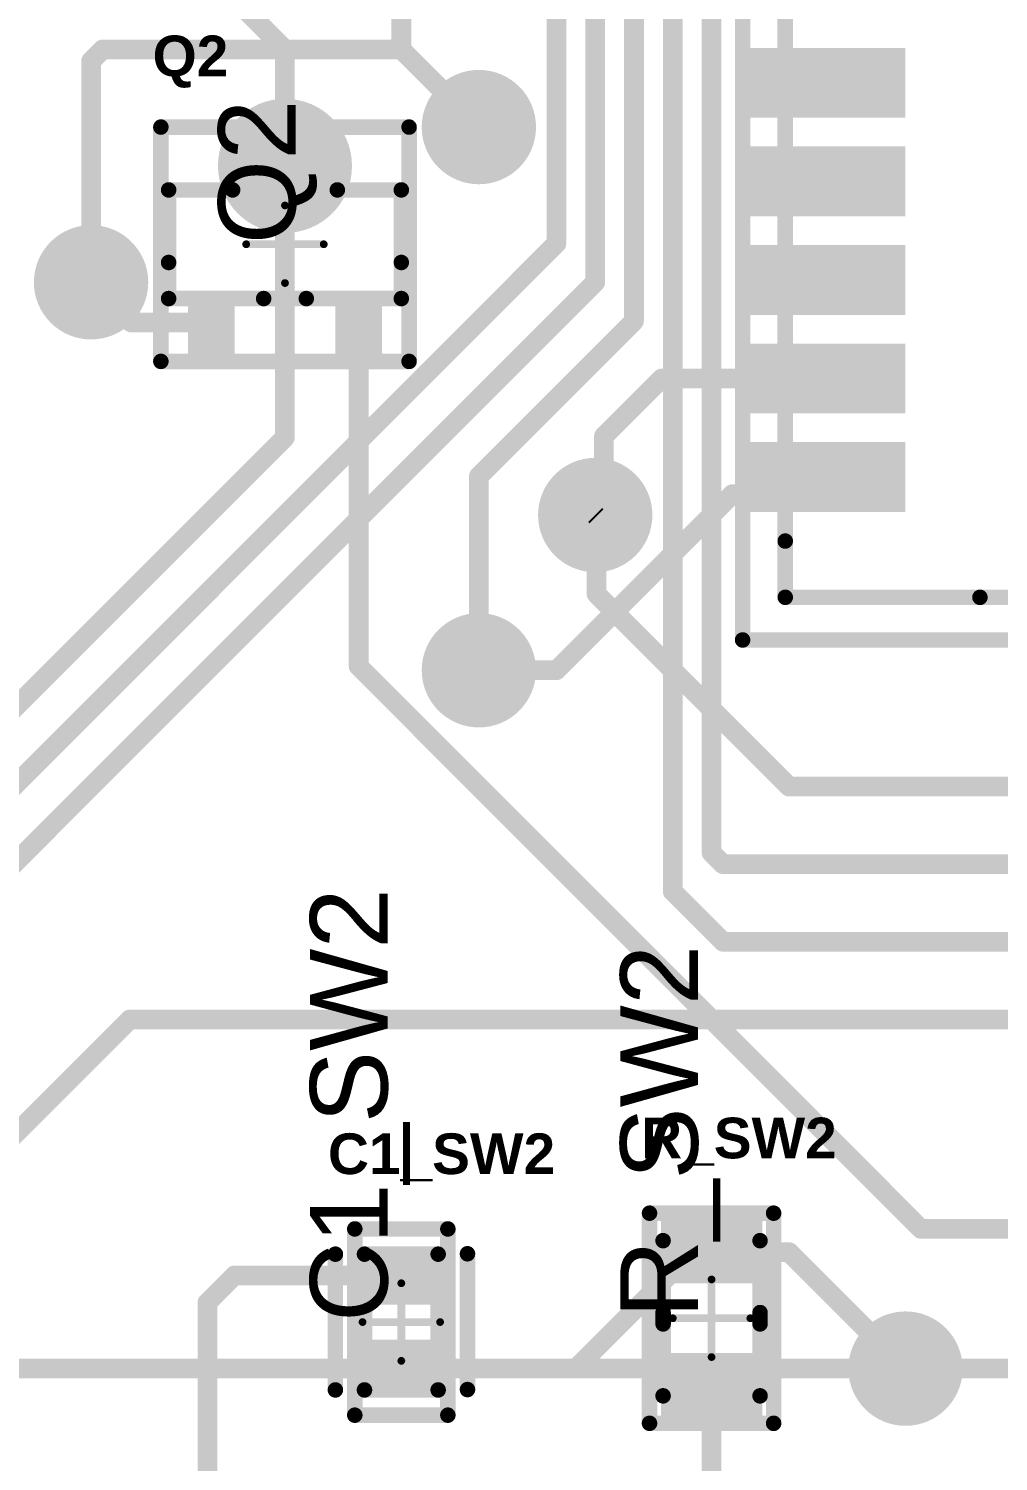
# Model space of a CAD drawing. Header units: inches. Extents: x 0 to 5429, y 0 to 5429.
# Drawn here: x 20.2 to 32.7, y 15.8 to 34.27 of the extents above; entities that cross this region are included whole.
import ezdxf

# ---------------------------------------------------------------- set-up
doc = ezdxf.new("R2010")
doc.units = ezdxf.units.IN
for name, color, linetype in [('Bottom Layer', 5, 'Continuous'), ('Bottom Solder', 6, 'Continuous'), ('GND', 16, 'Continuous'), ('Multi-Layer', 9, 'Continuous'), ('Pad Holes', 156, 'Continuous'), ('Top 3D Body', 56, 'Continuous'), ('Top Assembly', 56, 'Continuous'), ('Top Component Center', 56, 'Continuous'), ('Top Courtyard', 56, 'Continuous'), ('Top Layer', 1, 'Continuous'), ('Top Overlay', 2, 'Continuous'), ('Top Paste', 8, 'Continuous'), ('Top Solder', 216, 'Continuous'), ('VDD', 76, 'Continuous'), ('Via Holes', 16, 'Continuous')]:
    doc.layers.add(name, color=color, linetype=linetype)
doc.styles.add('Arial', font='', dxfattribs={"height": 0.2})
doc.styles.add('Arial_Bold', font='', dxfattribs={"height": 0.2})
doc.styles.get('Arial').set_extended_font_data('Arial')
doc.styles.get('Arial_Bold').set_extended_font_data('Arial', bold=True)

# ---------------------------------------------------------------- blocks, each defined once
blk = doc.blocks.new('FP_CRCW0805__3_IPC_C_11')
at = {"layer": 'Top Layer'}
for points in [[(-1.254, 0.654), (-0.448, 0.654), (-0.448, -0.654), (-1.254, -0.654)], [(0.448, 0.654), (1.254, 0.654), (1.254, -0.654), (0.448, -0.654)]]:
    blk.add_hatch(color=1, dxfattribs=at).paths.add_polyline_path(points)
at = {"layer": 'Top Paste'}
for points in [[(-1.254, 0.654), (-0.448, 0.654), (-0.448, -0.654), (-1.254, -0.654)], [(0.448, 0.654), (1.254, 0.654), (1.254, -0.654), (0.448, -0.654)]]:
    blk.add_hatch(color=8, dxfattribs=at).paths.add_polyline_path(points)
at = {"layer": 'Top Solder'}
for points in [[(-1.254, 0.654), (-0.448, 0.654), (-0.448, -0.654), (-1.254, -0.654)], [(0.448, 0.654), (1.254, 0.654), (1.254, -0.654), (0.448, -0.654)]]:
    blk.add_hatch(color=216, dxfattribs=at).paths.add_polyline_path(points)
at = {"layer": 'Top 3D Body'}
for points in [[(-1, 0.625, 0.2, 0.2, 0), (1, 0.625, 0.2, 0.2, 0)], [(-1, 0.625, 0.2, 0.2, 0), (-1, -0.625, 0.2, 0.2, 0)], [(1, 0.625, 0.2, 0.2, 0), (1, -0.625, 0.2, 0.2, 0)], [(-1, -0.625, 0.2, 0.2, 0), (1, -0.625, 0.2, 0.2, 0)]]:
    blk.add_lwpolyline(points, format="xyseb", dxfattribs=at)
for points in [[(-1.05, 0.625, 0.1, 0.1, 1), (-0.95, 0.625, 0.1, 0.1, 1)], [(-1.05, 0.625, 0.1, 0.1, 1), (-0.95, 0.625, 0.1, 0.1, 1)], [(0.95, 0.625, 0.1, 0.1, 1), (1.05, 0.625, 0.1, 0.1, 1)], [(0.95, 0.625, 0.1, 0.1, 1), (1.05, 0.625, 0.1, 0.1, 1)], [(-1.05, -0.625, 0.1, 0.1, 1), (-0.95, -0.625, 0.1, 0.1, 1)], [(-1.05, -0.625, 0.1, 0.1, 1), (-0.95, -0.625, 0.1, 0.1, 1)], [(0.95, -0.625, 0.1, 0.1, 1), (1.05, -0.625, 0.1, 0.1, 1)], [(0.95, -0.625, 0.1, 0.1, 1), (1.05, -0.625, 0.1, 0.1, 1)]]:
    blk.add_lwpolyline(points, format="xyseb", close=True, dxfattribs=at)
at = {"layer": 'Top Assembly'}
for points in [[(-1.354, 0.8, 0.2, 0.2, 0), (1.354, 0.8, 0.2, 0.2, 0)], [(-1.354, 0.8, 0.2, 0.2, 0), (-1.354, -0.8, 0.2, 0.2, 0)], [(1.354, 0.8, 0.2, 0.2, 0), (1.354, -0.8, 0.2, 0.2, 0)], [(-1.354, -0.8, 0.2, 0.2, 0), (1.354, -0.8, 0.2, 0.2, 0)]]:
    blk.add_lwpolyline(points, format="xyseb", dxfattribs=at)
for points in [[(-1.404, 0.8, 0.1, 0.1, 1), (-1.304, 0.8, 0.1, 0.1, 1)], [(-1.404, 0.8, 0.1, 0.1, 1), (-1.304, 0.8, 0.1, 0.1, 1)], [(1.304, 0.8, 0.1, 0.1, 1), (1.404, 0.8, 0.1, 0.1, 1)], [(1.304, 0.8, 0.1, 0.1, 1), (1.404, 0.8, 0.1, 0.1, 1)], [(-1.404, -0.8, 0.1, 0.1, 1), (-1.304, -0.8, 0.1, 0.1, 1)], [(-1.404, -0.8, 0.1, 0.1, 1), (-1.304, -0.8, 0.1, 0.1, 1)], [(1.304, -0.8, 0.1, 0.1, 1), (1.404, -0.8, 0.1, 0.1, 1)], [(1.304, -0.8, 0.1, 0.1, 1), (1.404, -0.8, 0.1, 0.1, 1)]]:
    blk.add_lwpolyline(points, format="xyseb", close=True, dxfattribs=at)
at = {"layer": 'Top Component Center'}
for points in [[(0, 0.5, 0.1, 0.1, 0), (0, -0.5, 0.1, 0.1, 0)], [(-0.5, 0, 0.1, 0.1, 0), (0.5, 0, 0.1, 0.1, 0)]]:
    blk.add_lwpolyline(points, format="xyseb", dxfattribs=at)
for points in [[(-0.025, 0.5, 0.05, 0.05, 1), (0.025, 0.5, 0.05, 0.05, 1)], [(-0.525, 0, 0.05, 0.05, 1), (-0.475, 0, 0.05, 0.05, 1)], [(0.475, 0, 0.05, 0.05, 1), (0.525, 0, 0.05, 0.05, 1)], [(-0.025, -0.5, 0.05, 0.05, 1), (0.025, -0.5, 0.05, 0.05, 1)]]:
    blk.add_lwpolyline(points, format="xyseb", close=True, dxfattribs=at)
at = {"layer": 'Top Courtyard'}
for points in [[(-1.354, 0.8, 0.2, 0.2, 0), (1.354, 0.8, 0.2, 0.2, 0)], [(-1.354, 0.8, 0.2, 0.2, 0), (-1.354, -0.8, 0.2, 0.2, 0)], [(1.354, 0.8, 0.2, 0.2, 0), (1.354, -0.8, 0.2, 0.2, 0)], [(-1.354, -0.8, 0.2, 0.2, 0), (1.354, -0.8, 0.2, 0.2, 0)]]:
    blk.add_lwpolyline(points, format="xyseb", dxfattribs=at)
for points in [[(-1.404, 0.8, 0.1, 0.1, 1), (-1.304, 0.8, 0.1, 0.1, 1)], [(-1.404, 0.8, 0.1, 0.1, 1), (-1.304, 0.8, 0.1, 0.1, 1)], [(1.304, 0.8, 0.1, 0.1, 1), (1.404, 0.8, 0.1, 0.1, 1)], [(1.304, 0.8, 0.1, 0.1, 1), (1.404, 0.8, 0.1, 0.1, 1)], [(-1.404, -0.8, 0.1, 0.1, 1), (-1.304, -0.8, 0.1, 0.1, 1)], [(-1.404, -0.8, 0.1, 0.1, 1), (-1.304, -0.8, 0.1, 0.1, 1)], [(1.304, -0.8, 0.1, 0.1, 1), (1.404, -0.8, 0.1, 0.1, 1)], [(1.304, -0.8, 0.1, 0.1, 1), (1.404, -0.8, 0.1, 0.1, 1)]]:
    blk.add_lwpolyline(points, format="xyseb", close=True, dxfattribs=at)
at = {"layer": 'Top Overlay'}
for points in [[(-0.073, 0.625, 0.2, 0.2, 0), (0.073, 0.625, 0.2, 0.2, 0)], [(-0.073, -0.625, 0.2, 0.2, 0), (0.073, -0.625, 0.2, 0.2, 0)]]:
    blk.add_lwpolyline(points, format="xyseb", dxfattribs=at)
for points in [[(-0.123, 0.625, 0.1, 0.1, 1), (-0.023, 0.625, 0.1, 0.1, 1)], [(0.023, 0.625, 0.1, 0.1, 1), (0.123, 0.625, 0.1, 0.1, 1)], [(-0.123, -0.625, 0.1, 0.1, 1), (-0.023, -0.625, 0.1, 0.1, 1)], [(0.023, -0.625, 0.1, 0.1, 1), (0.123, -0.625, 0.1, 0.1, 1)]]:
    blk.add_lwpolyline(points, format="xyseb", close=True, dxfattribs=at)
at = {"layer": 'Top Assembly', "style": 'Arial'}
blk.add_text('R_SW2', height=1, dxfattribs=at).set_placement((0, 0.177))
blk = doc.blocks.new('FP_SS8050_G_MFG_24')
at = {"layer": 'Top Layer'}
for points in [[(-1.41, 1.25), (-0.61, 1.25), (-0.61, 0.65), (-1.41, 0.65)], [(0.61, 0.3), (1.41, 0.3), (1.41, -0.3), (0.61, -0.3)], [(-1.41, -0.65), (-0.61, -0.65), (-0.61, -1.25), (-1.41, -1.25)]]:
    blk.add_hatch(color=1, dxfattribs=at).paths.add_polyline_path(points)
at = {"layer": 'Top Paste'}
for points in [[(-1.41, 1.25), (-0.61, 1.25), (-0.61, 0.65), (-1.41, 0.65)], [(0.61, 0.3), (1.41, 0.3), (1.41, -0.3), (0.61, -0.3)], [(-1.41, -0.65), (-0.61, -0.65), (-0.61, -1.25), (-1.41, -1.25)]]:
    blk.add_hatch(color=8, dxfattribs=at).paths.add_polyline_path(points)
at = {"layer": 'Top Solder'}
for points in [[(-1.41, 1.25), (-0.61, 1.25), (-0.61, 0.65), (-1.41, 0.65)], [(0.61, 0.3), (1.41, 0.3), (1.41, -0.3), (0.61, -0.3)], [(-1.41, -0.65), (-0.61, -0.65), (-0.61, -1.25), (-1.41, -1.25)]]:
    blk.add_hatch(color=216, dxfattribs=at).paths.add_polyline_path(points)
at = {"layer": 'Top 3D Body'}
for points in [[(-0.7, 1.5, 0.2, 0.2, 0), (0.7, 1.5, 0.2, 0.2, 0)], [(-0.7, 1.5, 0.2, 0.2, 0), (-0.7, -1.5, 0.2, 0.2, 0)], [(0.7, 1.5, 0.2, 0.2, 0), (0.7, -1.5, 0.2, 0.2, 0)], [(-0.7, -1.5, 0.2, 0.2, 0), (0.7, -1.5, 0.2, 0.2, 0)]]:
    blk.add_lwpolyline(points, format="xyseb", dxfattribs=at)
for points in [[(-0.75, 1.5, 0.1, 0.1, 1), (-0.65, 1.5, 0.1, 0.1, 1)], [(-0.75, 1.5, 0.1, 0.1, 1), (-0.65, 1.5, 0.1, 0.1, 1)], [(0.65, 1.5, 0.1, 0.1, 1), (0.75, 1.5, 0.1, 0.1, 1)], [(0.65, 1.5, 0.1, 0.1, 1), (0.75, 1.5, 0.1, 0.1, 1)], [(-0.75, -1.5, 0.1, 0.1, 1), (-0.65, -1.5, 0.1, 0.1, 1)], [(-0.75, -1.5, 0.1, 0.1, 1), (-0.65, -1.5, 0.1, 0.1, 1)], [(0.65, -1.5, 0.1, 0.1, 1), (0.75, -1.5, 0.1, 0.1, 1)], [(0.65, -1.5, 0.1, 0.1, 1), (0.75, -1.5, 0.1, 0.1, 1)]]:
    blk.add_lwpolyline(points, format="xyseb", close=True, dxfattribs=at)
at = {"layer": 'Top Assembly'}
for points in [[(-1.51, 1.6, 0.2, 0.2, 0), (-1.51, -1.6, 0.2, 0.2, 0)], [(-1.51, 1.6, 0.2, 0.2, 0), (1.51, 1.6, 0.2, 0.2, 0)], [(1.51, 1.6, 0.2, 0.2, 0), (1.51, -1.6, 0.2, 0.2, 0)], [(-1.51, -1.6, 0.2, 0.2, 0), (1.51, -1.6, 0.2, 0.2, 0)]]:
    blk.add_lwpolyline(points, format="xyseb", dxfattribs=at)
for points in [[(-1.56, 1.6, 0.1, 0.1, 1), (-1.46, 1.6, 0.1, 0.1, 1)], [(-1.56, 1.6, 0.1, 0.1, 1), (-1.46, 1.6, 0.1, 0.1, 1)], [(1.46, 1.6, 0.1, 0.1, 1), (1.56, 1.6, 0.1, 0.1, 1)], [(1.46, 1.6, 0.1, 0.1, 1), (1.56, 1.6, 0.1, 0.1, 1)], [(-1.56, -1.6, 0.1, 0.1, 1), (-1.46, -1.6, 0.1, 0.1, 1)], [(-1.56, -1.6, 0.1, 0.1, 1), (-1.46, -1.6, 0.1, 0.1, 1)], [(1.46, -1.6, 0.1, 0.1, 1), (1.56, -1.6, 0.1, 0.1, 1)], [(1.46, -1.6, 0.1, 0.1, 1), (1.56, -1.6, 0.1, 0.1, 1)]]:
    blk.add_lwpolyline(points, format="xyseb", close=True, dxfattribs=at)
at = {"layer": 'Top Component Center'}
for points in [[(0, 0.5, 0.1, 0.1, 0), (0, -0.5, 0.1, 0.1, 0)], [(-0.5, 0, 0.1, 0.1, 0), (0.5, 0, 0.1, 0.1, 0)]]:
    blk.add_lwpolyline(points, format="xyseb", dxfattribs=at)
for points in [[(-0.025, 0.5, 0.05, 0.05, 1), (0.025, 0.5, 0.05, 0.05, 1)], [(-0.525, 0, 0.05, 0.05, 1), (-0.475, 0, 0.05, 0.05, 1)], [(0.475, 0, 0.05, 0.05, 1), (0.525, 0, 0.05, 0.05, 1)], [(-0.025, -0.5, 0.05, 0.05, 1), (0.025, -0.5, 0.05, 0.05, 1)]]:
    blk.add_lwpolyline(points, format="xyseb", close=True, dxfattribs=at)
at = {"layer": 'Top Courtyard'}
for points in [[(-1.51, 1.6, 0.2, 0.2, 0), (-1.51, -1.6, 0.2, 0.2, 0)], [(-1.51, 1.6, 0.2, 0.2, 0), (1.51, 1.6, 0.2, 0.2, 0)], [(1.51, 1.6, 0.2, 0.2, 0), (1.51, -1.6, 0.2, 0.2, 0)], [(-1.51, -1.6, 0.2, 0.2, 0), (1.51, -1.6, 0.2, 0.2, 0)]]:
    blk.add_lwpolyline(points, format="xyseb", dxfattribs=at)
for points in [[(-1.56, 1.6, 0.1, 0.1, 1), (-1.46, 1.6, 0.1, 0.1, 1)], [(-1.56, 1.6, 0.1, 0.1, 1), (-1.46, 1.6, 0.1, 0.1, 1)], [(1.46, 1.6, 0.1, 0.1, 1), (1.56, 1.6, 0.1, 0.1, 1)], [(1.46, 1.6, 0.1, 0.1, 1), (1.56, 1.6, 0.1, 0.1, 1)], [(-1.56, -1.6, 0.1, 0.1, 1), (-1.46, -1.6, 0.1, 0.1, 1)], [(-1.56, -1.6, 0.1, 0.1, 1), (-1.46, -1.6, 0.1, 0.1, 1)], [(1.46, -1.6, 0.1, 0.1, 1), (1.56, -1.6, 0.1, 0.1, 1)], [(1.46, -1.6, 0.1, 0.1, 1), (1.56, -1.6, 0.1, 0.1, 1)]]:
    blk.add_lwpolyline(points, format="xyseb", close=True, dxfattribs=at)
at = {"layer": 'Top Overlay'}
for points in [[(-0.235, 1.5, 0.2, 0.2, 0), (0.7, 1.5, 0.2, 0.2, 0)], [(0.7, 1.5, 0.2, 0.2, 0), (0.7, 0.675, 0.2, 0.2, 0)], [(-0.7, 0.275, 0.2, 0.2, 0), (-0.7, -0.275, 0.2, 0.2, 0)], [(0.7, -0.675, 0.2, 0.2, 0), (0.7, -1.5, 0.2, 0.2, 0)], [(-0.235, -1.5, 0.2, 0.2, 0), (0.7, -1.5, 0.2, 0.2, 0)]]:
    blk.add_lwpolyline(points, format="xyseb", dxfattribs=at)
for points in [[(-0.285, 1.5, 0.1, 0.1, 1), (-0.185, 1.5, 0.1, 0.1, 1)], [(0.65, 1.5, 0.1, 0.1, 1), (0.75, 1.5, 0.1, 0.1, 1)], [(0.65, 1.5, 0.1, 0.1, 1), (0.75, 1.5, 0.1, 0.1, 1)], [(0.65, 0.675, 0.1, 0.1, 1), (0.75, 0.675, 0.1, 0.1, 1)], [(-0.75, 0.275, 0.1, 0.1, 1), (-0.65, 0.275, 0.1, 0.1, 1)], [(-0.75, -0.275, 0.1, 0.1, 1), (-0.65, -0.275, 0.1, 0.1, 1)], [(0.65, -0.675, 0.1, 0.1, 1), (0.75, -0.675, 0.1, 0.1, 1)], [(-0.285, -1.5, 0.1, 0.1, 1), (-0.185, -1.5, 0.1, 0.1, 1)], [(0.65, -1.5, 0.1, 0.1, 1), (0.75, -1.5, 0.1, 0.1, 1)], [(0.65, -1.5, 0.1, 0.1, 1), (0.75, -1.5, 0.1, 0.1, 1)]]:
    blk.add_lwpolyline(points, format="xyseb", close=True, dxfattribs=at)
at = {"layer": 'Top Assembly', "style": 'Arial'}
blk.add_text('Q2', height=1, dxfattribs=at).set_placement((0, -0.139))
blk = doc.blocks.new('FP_ESP32_WROOM_32D_MFG_26')
at = {"layer": 'Top Layer'}
for points in [[(-9.5, -5.72), (-7.5, -5.72), (-7.5, -6.62), (-9.5, -6.62)], [(-9.5, -6.99), (-7.5, -6.99), (-7.5, -7.89), (-9.5, -7.89)], [(-9.5, -8.26), (-7.5, -8.26), (-7.5, -9.16), (-9.5, -9.16)], [(-9.5, -9.53), (-7.5, -9.53), (-7.5, -10.43), (-9.5, -10.43)], [(-9.5, -10.8), (-7.5, -10.8), (-7.5, -11.7), (-9.5, -11.7)]]:
    blk.add_hatch(color=1, dxfattribs=at).paths.add_polyline_path(points)
at = {"layer": 'Top Paste'}
for points in [[(-9.5, -5.72), (-7.5, -5.72), (-7.5, -6.62), (-9.5, -6.62)], [(-9.5, -6.99), (-7.5, -6.99), (-7.5, -7.89), (-9.5, -7.89)], [(-9.5, -8.26), (-7.5, -8.26), (-7.5, -9.16), (-9.5, -9.16)], [(-9.5, -9.53), (-7.5, -9.53), (-7.5, -10.43), (-9.5, -10.43)], [(-9.5, -10.8), (-7.5, -10.8), (-7.5, -11.7), (-9.5, -11.7)]]:
    blk.add_hatch(color=8, dxfattribs=at).paths.add_polyline_path(points)
at = {"layer": 'Top Solder'}
for points in [[(-9.5, -5.72), (-7.5, -5.72), (-7.5, -6.62), (-9.5, -6.62)], [(-9.5, -6.99), (-7.5, -6.99), (-7.5, -7.89), (-9.5, -7.89)], [(-9.5, -8.26), (-7.5, -8.26), (-7.5, -9.16), (-9.5, -9.16)], [(-9.5, -9.53), (-7.5, -9.53), (-7.5, -10.43), (-9.5, -10.43)], [(-9.5, -10.8), (-7.5, -10.8), (-7.5, -11.7), (-9.5, -11.7)]]:
    blk.add_hatch(color=216, dxfattribs=at).paths.add_polyline_path(points)
at = {"layer": 'Top 3D Body'}
for points in [[(-9.05, -12.8, 0.2, 0.2, 0), (-9.05, 12.8, 0.2, 0.2, 0)], [(-9.05, -12.8, 0.2, 0.2, 0), (9.05, -12.8, 0.2, 0.2, 0)]]:
    blk.add_lwpolyline(points, format="xyseb", dxfattribs=at)
blk.add_lwpolyline([(-9.1, -12.8, 0.1, 0.1, 1), (-9, -12.8, 0.1, 0.1, 1)], format="xyseb", close=True, dxfattribs=at)
blk.add_lwpolyline([(-9.1, -12.8, 0.1, 0.1, 1), (-9, -12.8, 0.1, 0.1, 1)], format="xyseb", close=True, dxfattribs=at)
at = {"layer": 'Top Assembly'}
for points in [[(-9.6, -13.35, 0.2, 0.2, 0), (-9.6, 12.9, 0.2, 0.2, 0)], [(-9.6, -13.35, 0.2, 0.2, 0), (9.6, -13.35, 0.2, 0.2, 0)]]:
    blk.add_lwpolyline(points, format="xyseb", dxfattribs=at)
blk.add_lwpolyline([(-9.65, -13.35, 0.1, 0.1, 1), (-9.55, -13.35, 0.1, 0.1, 1)], format="xyseb", close=True, dxfattribs=at)
blk.add_lwpolyline([(-9.65, -13.35, 0.1, 0.1, 1), (-9.55, -13.35, 0.1, 0.1, 1)], format="xyseb", close=True, dxfattribs=at)
at = {"layer": 'Top Courtyard'}
for points in [[(-9.6, -13.35, 0.2, 0.2, 0), (-9.6, 12.9, 0.2, 0.2, 0)], [(-9.6, -13.35, 0.2, 0.2, 0), (9.6, -13.35, 0.2, 0.2, 0)]]:
    blk.add_lwpolyline(points, format="xyseb", dxfattribs=at)
blk.add_lwpolyline([(-9.65, -13.35, 0.1, 0.1, 1), (-9.55, -13.35, 0.1, 0.1, 1)], format="xyseb", close=True, dxfattribs=at)
blk.add_lwpolyline([(-9.65, -13.35, 0.1, 0.1, 1), (-9.55, -13.35, 0.1, 0.1, 1)], format="xyseb", close=True, dxfattribs=at)
at = {"layer": 'Top Overlay'}
for points in [[(-9.05, -12.8, 0.2, 0.2, 0), (-9.05, -12.075, 0.2, 0.2, 0)], [(-9.05, -12.8, 0.2, 0.2, 0), (-6.54, -12.8, 0.2, 0.2, 0)]]:
    blk.add_lwpolyline(points, format="xyseb", dxfattribs=at)
for points in [[(-9.1, -12.075, 0.1, 0.1, 1), (-9, -12.075, 0.1, 0.1, 1)], [(-9.1, -12.8, 0.1, 0.1, 1), (-9, -12.8, 0.1, 0.1, 1)], [(-9.1, -12.8, 0.1, 0.1, 1), (-9, -12.8, 0.1, 0.1, 1)], [(-6.59, -12.8, 0.1, 0.1, 1), (-6.49, -12.8, 0.1, 0.1, 1)]]:
    blk.add_lwpolyline(points, format="xyseb", close=True, dxfattribs=at)
blk = doc.blocks.new('FP_C0603C_CF_MFG_49')
at = {"layer": 'Top Layer'}
for points in [[(-0.975, 0.45), (-0.225, 0.45), (-0.225, -0.45), (-0.975, -0.45)], [(0.225, 0.45), (0.975, 0.45), (0.975, -0.45), (0.225, -0.45)]]:
    blk.add_hatch(color=1, dxfattribs=at).paths.add_polyline_path(points)
at = {"layer": 'Top Paste'}
for points in [[(-0.975, 0.45), (-0.225, 0.45), (-0.225, -0.45), (-0.975, -0.45)], [(0.225, 0.45), (0.975, 0.45), (0.975, -0.45), (0.225, -0.45)]]:
    blk.add_hatch(color=8, dxfattribs=at).paths.add_polyline_path(points)
at = {"layer": 'Top Solder'}
for points in [[(-0.975, 0.45), (-0.225, 0.45), (-0.225, -0.45), (-0.975, -0.45)], [(0.225, 0.45), (0.975, 0.45), (0.975, -0.45), (0.225, -0.45)]]:
    blk.add_hatch(color=216, dxfattribs=at).paths.add_polyline_path(points)
at = {"layer": 'Top 3D Body'}
for points in [[(-0.875, 0.475, 0.2, 0.2, 0), (-0.875, -0.475, 0.2, 0.2, 0)], [(-0.875, 0.475, 0.2, 0.2, 0), (0.875, 0.475, 0.2, 0.2, 0)], [(0.875, 0.475, 0.2, 0.2, 0), (0.875, -0.475, 0.2, 0.2, 0)], [(-0.875, -0.475, 0.2, 0.2, 0), (0.875, -0.475, 0.2, 0.2, 0)]]:
    blk.add_lwpolyline(points, format="xyseb", dxfattribs=at)
for points in [[(-0.925, 0.475, 0.1, 0.1, 1), (-0.825, 0.475, 0.1, 0.1, 1)], [(-0.925, 0.475, 0.1, 0.1, 1), (-0.825, 0.475, 0.1, 0.1, 1)], [(0.825, 0.475, 0.1, 0.1, 1), (0.925, 0.475, 0.1, 0.1, 1)], [(0.825, 0.475, 0.1, 0.1, 1), (0.925, 0.475, 0.1, 0.1, 1)], [(-0.925, -0.475, 0.1, 0.1, 1), (-0.825, -0.475, 0.1, 0.1, 1)], [(-0.925, -0.475, 0.1, 0.1, 1), (-0.825, -0.475, 0.1, 0.1, 1)], [(0.825, -0.475, 0.1, 0.1, 1), (0.925, -0.475, 0.1, 0.1, 1)], [(0.825, -0.475, 0.1, 0.1, 1), (0.925, -0.475, 0.1, 0.1, 1)]]:
    blk.add_lwpolyline(points, format="xyseb", close=True, dxfattribs=at)
at = {"layer": 'Top Assembly'}
for points in [[(-1.2, 0.6, 0.2, 0.2, 0), (-1.2, -0.6, 0.2, 0.2, 0)], [(-1.2, 0.6, 0.2, 0.2, 0), (1.2, 0.6, 0.2, 0.2, 0)], [(1.2, 0.6, 0.2, 0.2, 0), (1.2, -0.6, 0.2, 0.2, 0)], [(-1.2, -0.6, 0.2, 0.2, 0), (1.2, -0.6, 0.2, 0.2, 0)]]:
    blk.add_lwpolyline(points, format="xyseb", dxfattribs=at)
for points in [[(-1.25, 0.6, 0.1, 0.1, 1), (-1.15, 0.6, 0.1, 0.1, 1)], [(-1.25, 0.6, 0.1, 0.1, 1), (-1.15, 0.6, 0.1, 0.1, 1)], [(1.15, 0.6, 0.1, 0.1, 1), (1.25, 0.6, 0.1, 0.1, 1)], [(1.15, 0.6, 0.1, 0.1, 1), (1.25, 0.6, 0.1, 0.1, 1)], [(-1.25, -0.6, 0.1, 0.1, 1), (-1.15, -0.6, 0.1, 0.1, 1)], [(-1.25, -0.6, 0.1, 0.1, 1), (-1.15, -0.6, 0.1, 0.1, 1)], [(1.15, -0.6, 0.1, 0.1, 1), (1.25, -0.6, 0.1, 0.1, 1)], [(1.15, -0.6, 0.1, 0.1, 1), (1.25, -0.6, 0.1, 0.1, 1)]]:
    blk.add_lwpolyline(points, format="xyseb", close=True, dxfattribs=at)
at = {"layer": 'Top Component Center'}
for points in [[(0, 0.5, 0.1, 0.1, 0), (0, -0.5, 0.1, 0.1, 0)], [(-0.5, 0, 0.1, 0.1, 0), (0.5, 0, 0.1, 0.1, 0)]]:
    blk.add_lwpolyline(points, format="xyseb", dxfattribs=at)
for points in [[(-0.025, 0.5, 0.05, 0.05, 1), (0.025, 0.5, 0.05, 0.05, 1)], [(-0.525, 0, 0.05, 0.05, 1), (-0.475, 0, 0.05, 0.05, 1)], [(0.475, 0, 0.05, 0.05, 1), (0.525, 0, 0.05, 0.05, 1)], [(-0.025, -0.5, 0.05, 0.05, 1), (0.025, -0.5, 0.05, 0.05, 1)]]:
    blk.add_lwpolyline(points, format="xyseb", close=True, dxfattribs=at)
at = {"layer": 'Top Courtyard'}
for points in [[(-1.2, 0.6, 0.2, 0.2, 0), (-1.2, -0.6, 0.2, 0.2, 0)], [(-1.2, 0.6, 0.2, 0.2, 0), (1.2, 0.6, 0.2, 0.2, 0)], [(1.2, 0.6, 0.2, 0.2, 0), (1.2, -0.6, 0.2, 0.2, 0)], [(-1.2, -0.6, 0.2, 0.2, 0), (1.2, -0.6, 0.2, 0.2, 0)]]:
    blk.add_lwpolyline(points, format="xyseb", dxfattribs=at)
for points in [[(-1.25, 0.6, 0.1, 0.1, 1), (-1.15, 0.6, 0.1, 0.1, 1)], [(-1.25, 0.6, 0.1, 0.1, 1), (-1.15, 0.6, 0.1, 0.1, 1)], [(1.15, 0.6, 0.1, 0.1, 1), (1.25, 0.6, 0.1, 0.1, 1)], [(1.15, 0.6, 0.1, 0.1, 1), (1.25, 0.6, 0.1, 0.1, 1)], [(-1.25, -0.6, 0.1, 0.1, 1), (-1.15, -0.6, 0.1, 0.1, 1)], [(-1.25, -0.6, 0.1, 0.1, 1), (-1.15, -0.6, 0.1, 0.1, 1)], [(1.15, -0.6, 0.1, 0.1, 1), (1.25, -0.6, 0.1, 0.1, 1)], [(1.15, -0.6, 0.1, 0.1, 1), (1.25, -0.6, 0.1, 0.1, 1)]]:
    blk.add_lwpolyline(points, format="xyseb", close=True, dxfattribs=at)
at = {"layer": 'Top Overlay'}
for points in [[(-0.875, 0.85, 0.2, 0.2, 0), (0.875, 0.85, 0.2, 0.2, 0)], [(-0.87, -0.853, 0.2, 0.2, 0), (0.88, -0.853, 0.2, 0.2, 0)]]:
    blk.add_lwpolyline(points, format="xyseb", dxfattribs=at)
for points in [[(-0.925, 0.85, 0.1, 0.1, 1), (-0.825, 0.85, 0.1, 0.1, 1)], [(0.825, 0.85, 0.1, 0.1, 1), (0.925, 0.85, 0.1, 0.1, 1)], [(-0.92, -0.853, 0.1, 0.1, 1), (-0.82, -0.853, 0.1, 0.1, 1)], [(0.83, -0.853, 0.1, 0.1, 1), (0.93, -0.853, 0.1, 0.1, 1)]]:
    blk.add_lwpolyline(points, format="xyseb", close=True, dxfattribs=at)
at = {"layer": 'Top Assembly', "style": 'Arial'}
blk.add_text('C1_SW2', height=1, dxfattribs=at).set_placement((0, 0.177))

msp = doc.modelspace()

# ---------------------------------------------------------------- hatches: boundary and pattern name
at = {"layer": 'Bottom Layer'}
h = msp.add_hatch(color=5, dxfattribs=at)
edge = h.paths.add_edge_path()
edge.add_arc((26, 33), 0.635, 0, 360)
h = msp.add_hatch(color=5, dxfattribs=at)
edge = h.paths.add_edge_path()
edge.add_arc((23.5, 32.5), 0.762, 0, 360)
h = msp.add_hatch(color=5, dxfattribs=at)
edge = h.paths.add_edge_path()
edge.add_arc((21, 31), 0.635, 0, 360)
h = msp.add_hatch(color=5, dxfattribs=at)
edge = h.paths.add_edge_path()
edge.add_arc((27.5, 28), 0.635, 0, 360)
h = msp.add_hatch(color=5, dxfattribs=at)
edge = h.paths.add_edge_path()
edge.add_arc((26, 26), 0.635, 0, 360)
h = msp.add_hatch(color=5, dxfattribs=at)
edge = h.paths.add_edge_path()
edge.add_arc((31.5, 17), 0.635, 0, 360)
at = {"layer": 'Bottom Solder'}
h = msp.add_hatch(color=6, dxfattribs=at)
edge = h.paths.add_edge_path()
edge.add_arc((26, 33), 0.737, 0, 360)
h = msp.add_hatch(color=6, dxfattribs=at)
edge = h.paths.add_edge_path()
edge.add_arc((23.5, 32.5), 0.864, 0, 360)
h = msp.add_hatch(color=6, dxfattribs=at)
edge = h.paths.add_edge_path()
edge.add_arc((21, 31), 0.737, 0, 360)
h = msp.add_hatch(color=6, dxfattribs=at)
edge = h.paths.add_edge_path()
edge.add_arc((27.5, 28), 0.737, 0, 360)
h = msp.add_hatch(color=6, dxfattribs=at)
edge = h.paths.add_edge_path()
edge.add_arc((26, 26), 0.737, 0, 360)
h = msp.add_hatch(color=6, dxfattribs=at)
edge = h.paths.add_edge_path()
edge.add_arc((31.5, 17), 0.737, 0, 360)
at = {"layer": 'GND'}
h = msp.add_hatch(color=16, dxfattribs=at)
edge = h.paths.add_edge_path()
edge.add_arc((26, 33), 0.635, 0, 360)
h = msp.add_hatch(color=16, dxfattribs=at)
edge = h.paths.add_edge_path()
edge.add_arc((23.5, 32.5), 0.762, 0, 360)
h = msp.add_hatch(color=16, dxfattribs=at)
edge = h.paths.add_edge_path()
edge.add_arc((21, 31), 0.635, 0, 360)
h = msp.add_hatch(color=16, dxfattribs=at)
edge = h.paths.add_edge_path()
edge.add_arc((27.5, 28), 0.635, 0, 360)
h = msp.add_hatch(color=16, dxfattribs=at)
edge = h.paths.add_edge_path()
edge.add_arc((26, 26), 0.635, 0, 360)
h = msp.add_hatch(color=16, dxfattribs=at)
edge = h.paths.add_edge_path()
edge.add_arc((31.5, 17), 0.635, 0, 360)
at = {"layer": 'Multi-Layer'}
h = msp.add_hatch(color=9, dxfattribs=at)
edge = h.paths.add_edge_path()
edge.add_arc((23.5, 32.5), 0.762, 0, 360)
at = {"layer": 'Pad Holes'}
h = msp.add_hatch(color=7, dxfattribs=at)
edge = h.paths.add_edge_path()
edge.add_arc((23.5, 32.5), 0.381, 0, 360)
at = {"layer": 'Top Layer'}
h = msp.add_hatch(color=1, dxfattribs=at)
edge = h.paths.add_edge_path()
edge.add_arc((26, 33), 0.635, 0, 360)
h = msp.add_hatch(color=1, dxfattribs=at)
edge = h.paths.add_edge_path()
edge.add_arc((23.5, 32.5), 0.762, 0, 360)
h = msp.add_hatch(color=1, dxfattribs=at)
edge = h.paths.add_edge_path()
edge.add_arc((21, 31), 0.635, 0, 360)
h = msp.add_hatch(color=1, dxfattribs=at)
edge = h.paths.add_edge_path()
edge.add_arc((27.5, 28), 0.635, 0, 360)
h = msp.add_hatch(color=1, dxfattribs=at)
edge = h.paths.add_edge_path()
edge.add_arc((26, 26), 0.635, 0, 360)
h = msp.add_hatch(color=1, dxfattribs=at)
edge = h.paths.add_edge_path()
edge.add_arc((31.5, 17), 0.635, 0, 360)
at = {"layer": 'Top Solder'}
h = msp.add_hatch(color=216, dxfattribs=at)
edge = h.paths.add_edge_path()
edge.add_arc((26, 33), 0.737, 0, 360)
h = msp.add_hatch(color=216, dxfattribs=at)
edge = h.paths.add_edge_path()
edge.add_arc((23.5, 32.5), 0.864, 0, 360)
h = msp.add_hatch(color=216, dxfattribs=at)
edge = h.paths.add_edge_path()
edge.add_arc((21, 31), 0.737, 0, 360)
h = msp.add_hatch(color=216, dxfattribs=at)
edge = h.paths.add_edge_path()
edge.add_arc((27.5, 28), 0.737, 0, 360)
h = msp.add_hatch(color=216, dxfattribs=at)
edge = h.paths.add_edge_path()
edge.add_arc((26, 26), 0.737, 0, 360)
h = msp.add_hatch(color=216, dxfattribs=at)
edge = h.paths.add_edge_path()
edge.add_arc((31.5, 17), 0.737, 0, 360)
at = {"layer": 'VDD'}
h = msp.add_hatch(color=76, dxfattribs=at)
edge = h.paths.add_edge_path()
edge.add_arc((26, 33), 0.635, 0, 360)
h = msp.add_hatch(color=76, dxfattribs=at)
edge = h.paths.add_edge_path()
edge.add_arc((23.5, 32.5), 0.762, 0, 360)
h = msp.add_hatch(color=76, dxfattribs=at)
edge = h.paths.add_edge_path()
edge.add_arc((21, 31), 0.635, 0, 360)
h = msp.add_hatch(color=76, dxfattribs=at)
edge = h.paths.add_edge_path()
edge.add_arc((27.5, 28), 0.635, 0, 360)
h = msp.add_hatch(color=76, dxfattribs=at)
edge = h.paths.add_edge_path()
edge.add_arc((26, 26), 0.635, 0, 360)
h = msp.add_hatch(color=76, dxfattribs=at)
edge = h.paths.add_edge_path()
edge.add_arc((31.5, 17), 0.635, 0, 360)
at = {"layer": 'Via Holes'}
h = msp.add_hatch(color=7, dxfattribs=at)
edge = h.paths.add_edge_path()
edge.add_arc((26, 33), 0.356, 0, 360)
h = msp.add_hatch(color=7, dxfattribs=at)
edge = h.paths.add_edge_path()
edge.add_arc((21, 31), 0.356, 0, 360)
h = msp.add_hatch(color=7, dxfattribs=at)
edge = h.paths.add_edge_path()
edge.add_arc((27.5, 28), 0.356, 0, 360)
h = msp.add_hatch(color=7, dxfattribs=at)
edge = h.paths.add_edge_path()
edge.add_arc((26, 26), 0.356, 0, 360)
h = msp.add_hatch(color=7, dxfattribs=at)
edge = h.paths.add_edge_path()
edge.add_arc((31.5, 17), 0.356, 0, 360)

# ---------------------------------------------------------------- linework, layer by layer
at = {"layer": 'Bottom Layer'}
for points in [[(28.5, 23.149, 0.254, 0.254, 0), (28.5, 59.5, 0.254, 0.254, 0)], [(29, 23.649, 0.254, 0.254, 0), (29, 59, 0.254, 0.254, 0)], [(27.5, 31, 0.254, 0.254, 0), (27.5, 39.343, 0.254, 0.254, 0)], [(27, 31.5, 0.254, 0.254, 0), (27, 36.841, 0.254, 0.254, 0)], [(21, 33.851, 0.254, 0.254, 0), (21.149, 34, 0.254, 0.254, 0)], [(21, 31, 0.254, 0.254, 0), (21, 33.851, 0.254, 0.254, 0)], [(21.149, 34, 0.254, 0.254, 0), (25, 34, 0.254, 0.254, 0)], [(25, 34, 0.254, 0.254, 0), (26, 33, 0.254, 0.254, 0)], [(23.5, 29, 0.254, 0.254, 0), (23.5, 32.5, 0.254, 0.254, 0)], [(17.5, 22, 0.254, 0.254, 0), (27, 31.5, 0.254, 0.254, 0)], [(18.5, 22, 0.254, 0.254, 0), (27.5, 31, 0.254, 0.254, 0)], [(16.5, 22, 0.254, 0.254, 0), (23.5, 29, 0.254, 0.254, 0)], [(29, 23.649, 0.254, 0.254, 0), (29.149, 23.5, 0.254, 0.254, 0)], [(29.149, 23.5, 0.254, 0.254, 0), (46.5, 23.5, 0.254, 0.254, 0)], [(28.5, 23.149, 0.254, 0.254, 0), (29.149, 22.5, 0.254, 0.254, 0)], [(29.149, 22.5, 0.254, 0.254, 0), (48.5, 22.5, 0.254, 0.254, 0)], [(18.008, 17, 0.254, 0.254, 0), (31.5, 17, 0.254, 0.254, 0)], [(31.5, 17, 0.254, 0.254, 0), (43.5, 17, 0.254, 0.254, 0)]]:
    msp.add_lwpolyline(points, format="xyseb", dxfattribs=at)
for points in [[(20.937, 33.851, 0.127, 0.127, 1), (21.064, 33.851, 0.127, 0.127, 1)], [(20.937, 33.851, 0.127, 0.127, 1), (21.064, 33.851, 0.127, 0.127, 1)], [(21.085, 34, 0.127, 0.127, 1), (21.212, 34, 0.127, 0.127, 1)], [(21.085, 34, 0.127, 0.127, 1), (21.212, 34, 0.127, 0.127, 1)], [(24.936, 34, 0.127, 0.127, 1), (25.063, 34, 0.127, 0.127, 1)], [(24.936, 34, 0.127, 0.127, 1), (25.063, 34, 0.127, 0.127, 1)], [(25.936, 33, 0.127, 0.127, 1), (26.063, 33, 0.127, 0.127, 1)], [(23.436, 32.5, 0.127, 0.127, 1), (23.563, 32.5, 0.127, 0.127, 1)], [(26.936, 31.5, 0.127, 0.127, 1), (27.063, 31.5, 0.127, 0.127, 1)], [(26.936, 31.5, 0.127, 0.127, 1), (27.063, 31.5, 0.127, 0.127, 1)], [(20.937, 31, 0.127, 0.127, 1), (21.064, 31, 0.127, 0.127, 1)], [(27.437, 31, 0.127, 0.127, 1), (27.564, 31, 0.127, 0.127, 1)], [(27.437, 31, 0.127, 0.127, 1), (27.564, 31, 0.127, 0.127, 1)], [(23.436, 29, 0.127, 0.127, 1), (23.563, 29, 0.127, 0.127, 1)], [(23.436, 29, 0.127, 0.127, 1), (23.563, 29, 0.127, 0.127, 1)], [(28.936, 23.649, 0.127, 0.127, 1), (29.063, 23.649, 0.127, 0.127, 1)], [(28.936, 23.649, 0.127, 0.127, 1), (29.063, 23.649, 0.127, 0.127, 1)], [(29.085, 23.5, 0.127, 0.127, 1), (29.212, 23.5, 0.127, 0.127, 1)], [(29.085, 23.5, 0.127, 0.127, 1), (29.212, 23.5, 0.127, 0.127, 1)], [(28.436, 23.149, 0.127, 0.127, 1), (28.563, 23.149, 0.127, 0.127, 1)], [(28.436, 23.149, 0.127, 0.127, 1), (28.563, 23.149, 0.127, 0.127, 1)], [(29.085, 22.5, 0.127, 0.127, 1), (29.212, 22.5, 0.127, 0.127, 1)], [(29.085, 22.5, 0.127, 0.127, 1), (29.212, 22.5, 0.127, 0.127, 1)], [(31.437, 17, 0.127, 0.127, 1), (31.564, 17, 0.127, 0.127, 1)], [(31.437, 17, 0.127, 0.127, 1), (31.564, 17, 0.127, 0.127, 1)]]:
    msp.add_lwpolyline(points, format="xyseb", close=True, dxfattribs=at)
at = {"layer": 'GND'}
for points in [[(15, 15, 0.254, 0.254, 0), (21.5, 21.5, 0.254, 0.254, 0)], [(21.5, 21.5, 0.254, 0.254, 0), (38.5, 21.5, 0.254, 0.254, 0)]]:
    msp.add_lwpolyline(points, format="xyseb", dxfattribs=at)
msp.add_lwpolyline([(21.437, 21.5, 0.127, 0.127, 1), (21.564, 21.5, 0.127, 0.127, 1)], format="xyseb", close=True, dxfattribs=at)
msp.add_lwpolyline([(21.437, 21.5, 0.127, 0.127, 1), (21.564, 21.5, 0.127, 0.127, 1)], format="xyseb", close=True, dxfattribs=at)
at = {"layer": 'Top Layer'}
for points in [[(22.55, 34.95, 0.254, 0.254, 0), (23.5, 34, 0.254, 0.254, 0)], [(25, 34, 0.254, 0.254, 0), (25, 34.95, 0.254, 0.254, 0)], [(23.5, 32.5, 0.254, 0.254, 0), (23.5, 34, 0.254, 0.254, 0)], [(25, 34, 0.254, 0.254, 0), (26, 33, 0.254, 0.254, 0)], [(21, 31, 0.254, 0.254, 0), (21.52, 30.48, 0.254, 0.254, 0)], [(21.52, 30.48, 0.254, 0.254, 0), (22.55, 30.48, 0.254, 0.254, 0)], [(24.45, 26.05, 0.254, 0.254, 0), (24.45, 30.48, 0.254, 0.254, 0)], [(27.612, 29.016, 0.254, 0.254, 0), (28.356, 29.76, 0.254, 0.254, 0)], [(28.356, 29.76, 0.254, 0.254, 0), (30.5, 29.76, 0.254, 0.254, 0)], [(27.612, 28.112, 0.254, 0.254, 0), (27.612, 29.016, 0.254, 0.254, 0)], [(30.278, 28.268, 0.254, 0.254, 0), (30.5, 28.49, 0.254, 0.254, 0)], [(27, 26, 0.254, 0.254, 0), (29.268, 28.268, 0.254, 0.254, 0)], [(29.268, 28.268, 0.254, 0.254, 0), (30.278, 28.268, 0.254, 0.254, 0)], [(27.5, 28, 0.254, 0.254, 0), (27.612, 28.112, 0.254, 0.254, 0)], [(24.45, 26.05, 0.254, 0.254, 0), (31.7, 18.8, 0.254, 0.254, 0)], [(26, 26, 0.254, 0.254, 0), (27, 26, 0.254, 0.254, 0)], [(31.7, 18.8, 0.254, 0.254, 0), (36.5, 18.8, 0.254, 0.254, 0)], [(27.249, 17, 0.254, 0.254, 0), (28.749, 18.5, 0.254, 0.254, 0)], [(28.749, 18.5, 0.254, 0.254, 0), (29, 18.5, 0.254, 0.254, 0)], [(29, 18.5, 0.254, 0.254, 0), (30, 18.5, 0.254, 0.254, 0)], [(30, 18.5, 0.254, 0.254, 0), (31.5, 17, 0.254, 0.254, 0)], [(22.5, 17.851, 0.254, 0.254, 0), (22.849, 18.2, 0.254, 0.254, 0)], [(22.849, 18.2, 0.254, 0.254, 0), (25, 18.2, 0.254, 0.254, 0)], [(22.5, 14, 0.254, 0.254, 0), (22.5, 17.851, 0.254, 0.254, 0)], [(25, 17, 0.254, 0.254, 0), (27.249, 17, 0.254, 0.254, 0)], [(29, 15, 0.254, 0.254, 0), (29, 16.798, 0.254, 0.254, 0)]]:
    msp.add_lwpolyline(points, format="xyseb", dxfattribs=at)
for points in [[(23.436, 34, 0.127, 0.127, 1), (23.563, 34, 0.127, 0.127, 1)], [(23.436, 34, 0.127, 0.127, 1), (23.563, 34, 0.127, 0.127, 1)], [(24.936, 34, 0.127, 0.127, 1), (25.063, 34, 0.127, 0.127, 1)], [(24.936, 34, 0.127, 0.127, 1), (25.063, 34, 0.127, 0.127, 1)], [(25.936, 33, 0.127, 0.127, 1), (26.063, 33, 0.127, 0.127, 1)], [(23.436, 32.5, 0.127, 0.127, 1), (23.563, 32.5, 0.127, 0.127, 1)], [(20.937, 31, 0.127, 0.127, 1), (21.064, 31, 0.127, 0.127, 1)], [(21.457, 30.48, 0.127, 0.127, 1), (21.584, 30.48, 0.127, 0.127, 1)], [(21.457, 30.48, 0.127, 0.127, 1), (21.584, 30.48, 0.127, 0.127, 1)], [(22.486, 30.48, 0.127, 0.127, 1), (22.613, 30.48, 0.127, 0.127, 1)], [(24.386, 30.48, 0.127, 0.127, 1), (24.513, 30.48, 0.127, 0.127, 1)], [(28.293, 29.76, 0.127, 0.127, 1), (28.42, 29.76, 0.127, 0.127, 1)], [(28.293, 29.76, 0.127, 0.127, 1), (28.42, 29.76, 0.127, 0.127, 1)], [(30.437, 29.76, 0.127, 0.127, 1), (30.564, 29.76, 0.127, 0.127, 1)], [(27.549, 29.016, 0.127, 0.127, 1), (27.676, 29.016, 0.127, 0.127, 1)], [(27.549, 29.016, 0.127, 0.127, 1), (27.676, 29.016, 0.127, 0.127, 1)], [(30.437, 28.49, 0.127, 0.127, 1), (30.564, 28.49, 0.127, 0.127, 1)], [(29.204, 28.268, 0.127, 0.127, 1), (29.331, 28.268, 0.127, 0.127, 1)], [(29.204, 28.268, 0.127, 0.127, 1), (29.331, 28.268, 0.127, 0.127, 1)], [(30.214, 28.268, 0.127, 0.127, 1), (30.341, 28.268, 0.127, 0.127, 1)], [(30.214, 28.268, 0.127, 0.127, 1), (30.341, 28.268, 0.127, 0.127, 1)], [(27.437, 28, 0.127, 0.127, 1), (27.564, 28, 0.127, 0.127, 1)], [(27.549, 28.112, 0.127, 0.127, 1), (27.676, 28.112, 0.127, 0.127, 1)], [(27.549, 28.112, 0.127, 0.127, 1), (27.676, 28.112, 0.127, 0.127, 1)], [(24.386, 26.05, 0.127, 0.127, 1), (24.513, 26.05, 0.127, 0.127, 1)], [(24.386, 26.05, 0.127, 0.127, 1), (24.513, 26.05, 0.127, 0.127, 1)], [(25.936, 26, 0.127, 0.127, 1), (26.063, 26, 0.127, 0.127, 1)], [(26.936, 26, 0.127, 0.127, 1), (27.063, 26, 0.127, 0.127, 1)], [(26.936, 26, 0.127, 0.127, 1), (27.063, 26, 0.127, 0.127, 1)], [(31.636, 18.8, 0.127, 0.127, 1), (31.763, 18.8, 0.127, 0.127, 1)], [(31.636, 18.8, 0.127, 0.127, 1), (31.763, 18.8, 0.127, 0.127, 1)], [(28.686, 18.5, 0.127, 0.127, 1), (28.813, 18.5, 0.127, 0.127, 1)], [(28.686, 18.5, 0.127, 0.127, 1), (28.813, 18.5, 0.127, 0.127, 1)], [(28.936, 18.5, 0.127, 0.127, 1), (29.063, 18.5, 0.127, 0.127, 1)], [(28.936, 18.5, 0.127, 0.127, 1), (29.063, 18.5, 0.127, 0.127, 1)], [(29.937, 18.5, 0.127, 0.127, 1), (30.064, 18.5, 0.127, 0.127, 1)], [(29.937, 18.5, 0.127, 0.127, 1), (30.064, 18.5, 0.127, 0.127, 1)], [(22.785, 18.2, 0.127, 0.127, 1), (22.912, 18.2, 0.127, 0.127, 1)], [(22.785, 18.2, 0.127, 0.127, 1), (22.912, 18.2, 0.127, 0.127, 1)], [(24.936, 18.2, 0.127, 0.127, 1), (25.063, 18.2, 0.127, 0.127, 1)], [(22.436, 17.851, 0.127, 0.127, 1), (22.563, 17.851, 0.127, 0.127, 1)], [(22.436, 17.851, 0.127, 0.127, 1), (22.563, 17.851, 0.127, 0.127, 1)], [(24.936, 17, 0.127, 0.127, 1), (25.063, 17, 0.127, 0.127, 1)], [(27.186, 17, 0.127, 0.127, 1), (27.313, 17, 0.127, 0.127, 1)], [(27.186, 17, 0.127, 0.127, 1), (27.313, 17, 0.127, 0.127, 1)], [(31.437, 17, 0.127, 0.127, 1), (31.564, 17, 0.127, 0.127, 1)], [(28.936, 16.798, 0.127, 0.127, 1), (29.063, 16.798, 0.127, 0.127, 1)]]:
    msp.add_lwpolyline(points, format="xyseb", close=True, dxfattribs=at)
at = {"layer": 'VDD'}
for points in [[(28, 30.5, 0.254, 0.254, 0), (28, 48.5, 0.254, 0.254, 0)], [(26, 28.5, 0.254, 0.254, 0), (28, 30.5, 0.254, 0.254, 0)], [(26, 26, 0.254, 0.254, 0), (26, 28.5, 0.254, 0.254, 0)], [(27.5, 28, 0.254, 0.254, 0), (27.516, 27.984, 0.254, 0.254, 0)], [(27.516, 26.984, 0.254, 0.254, 0), (27.516, 27.984, 0.254, 0.254, 0)], [(27.516, 26.984, 0.254, 0.254, 0), (30, 24.5, 0.254, 0.254, 0)], [(30, 24.5, 0.254, 0.254, 0), (58.5, 24.5, 0.254, 0.254, 0)]]:
    msp.add_lwpolyline(points, format="xyseb", dxfattribs=at)
for points in [[(27.936, 30.5, 0.127, 0.127, 1), (28.063, 30.5, 0.127, 0.127, 1)], [(27.936, 30.5, 0.127, 0.127, 1), (28.063, 30.5, 0.127, 0.127, 1)], [(25.936, 28.5, 0.127, 0.127, 1), (26.063, 28.5, 0.127, 0.127, 1)], [(25.936, 28.5, 0.127, 0.127, 1), (26.063, 28.5, 0.127, 0.127, 1)], [(27.437, 28, 0.127, 0.127, 1), (27.564, 28, 0.127, 0.127, 1)], [(27.453, 27.984, 0.127, 0.127, 1), (27.58, 27.984, 0.127, 0.127, 1)], [(27.453, 27.984, 0.127, 0.127, 1), (27.58, 27.984, 0.127, 0.127, 1)], [(27.453, 26.984, 0.127, 0.127, 1), (27.58, 26.984, 0.127, 0.127, 1)], [(27.453, 26.984, 0.127, 0.127, 1), (27.58, 26.984, 0.127, 0.127, 1)], [(25.936, 26, 0.127, 0.127, 1), (26.063, 26, 0.127, 0.127, 1)], [(29.937, 24.5, 0.127, 0.127, 1), (30.064, 24.5, 0.127, 0.127, 1)], [(29.937, 24.5, 0.127, 0.127, 1), (30.064, 24.5, 0.127, 0.127, 1)]]:
    msp.add_lwpolyline(points, format="xyseb", close=True, dxfattribs=at)

# ---------------------------------------------------------------- block references
msp.add_blockref('FP_ESP32_WROOM_32D_MFG_26', (39, 39.74))
at = {"rotation": 90}
for name, p in [('FP_SS8050_G_MFG_24', (23.5, 31.49)), ('FP_C0603C_CF_MFG_49', (25, 17.6)), ('FP_CRCW0805__3_IPC_C_11', (29, 17.649))]:
    msp.add_blockref(name, p, dxfattribs=at)

# ---------------------------------------------------------------- texts
at = {"layer": 'Top Overlay', "style": 'Arial_Bold'}
for s, p in [('Q2', (21.793, 33.655)), ('R_SW2', (28.092, 19.71)), ('C1_SW2', (24.054, 19.507))]:
    msp.add_text(s, height=0.524, dxfattribs=at).set_placement(p)

doc.saveas('drawing.dxf')
